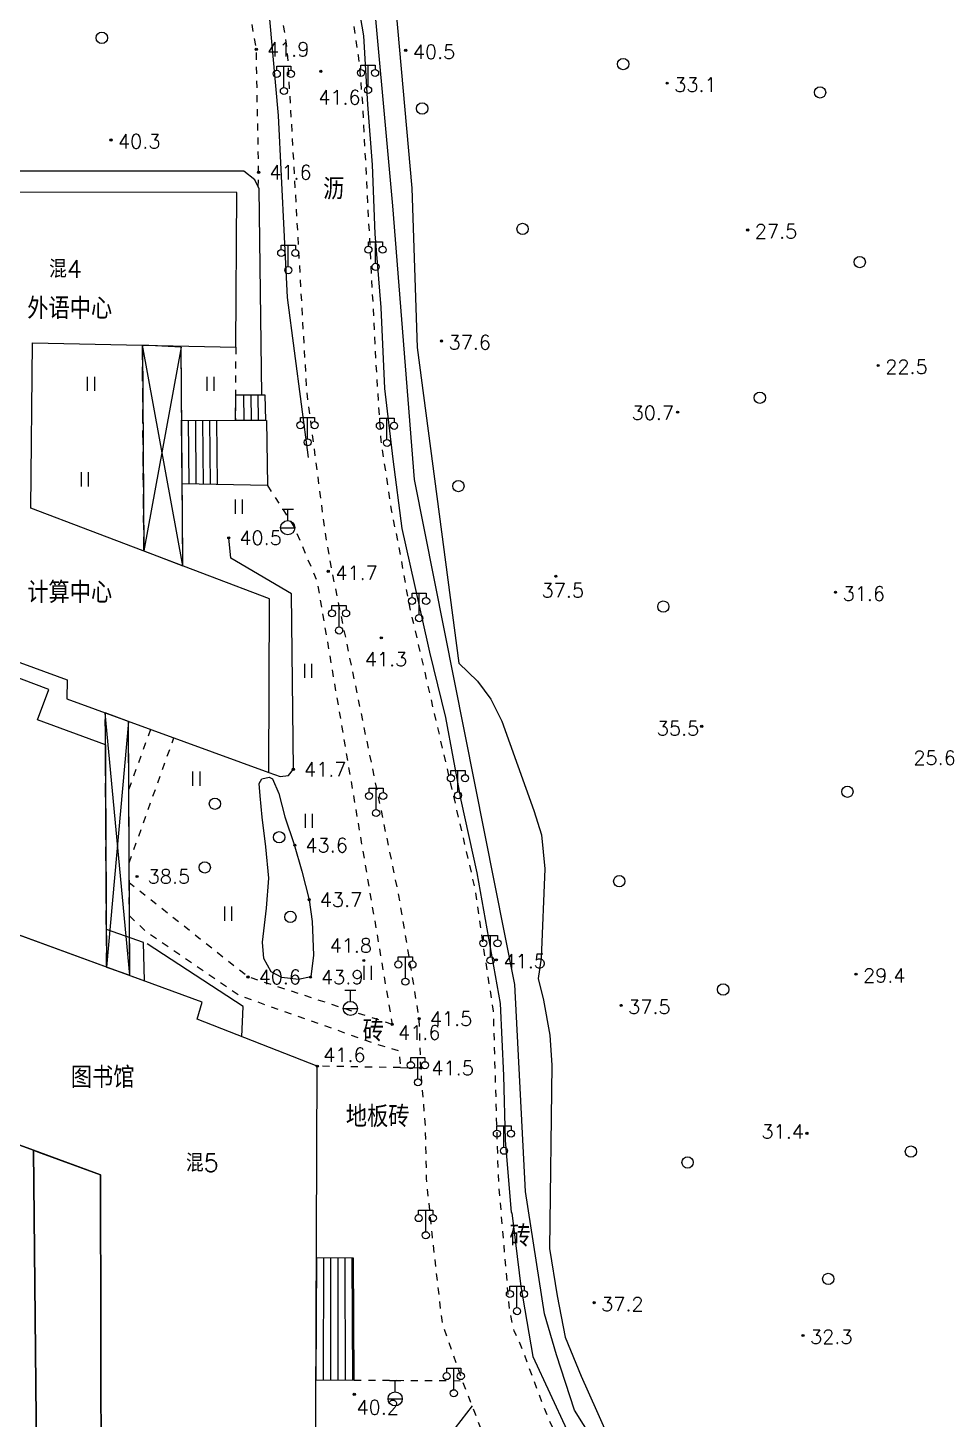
# Model space of a CAD drawing. Extents: x 115374 to 116875, y 149866 to 152432.
# Drawn here: x 116081.2 to 116210.1, y 151212.5 to 151409.1 of the extents above; entities that cross this region are included whole.
import ezdxf
from ezdxf.enums import TextEntityAlignment as Align

# ---------------------------------------------------------------- set-up
doc = ezdxf.new("R2010")
doc.units = 0
doc.header["$MEASUREMENT"] = 0
doc.header["$PDMODE"] = 32
doc.header["$PDSIZE"] = 0.3
doc.linetypes.add('X5', pattern=[3, 2, -1])
doc.linetypes.add('X6', pattern=[2, 1, -1])
doc.layers.get('0').update_dxf_attribs({"linetype": 'CONTINUOUS'})
for name, color, linetype in [('BOUND', 7, 'CONTINUOUS'), ('DLDW', 14, 'CONTINUOUS'), ('DLSS', 5, 'CONTINUOUS'), ('DMTZ', 5, 'CONTINUOUS'), ('GCD', 1, 'CONTINUOUS'), ('GXYZ', 2, 'CONTINUOUS'), ('JMD', 6, 'CONTINUOUS'), ('YZH', 2, 'CONTINUOUS'), ('ZBTZ', 5, 'CONTINUOUS')]:
    doc.layers.add(name, color=color, linetype=linetype)
doc.styles.add('HZ', font='rs.shx', dxfattribs={"bigfont": 'hztxt.shx'})
doc.linetypes.add('X33', pattern='A,2,[150,symbolx.shx,S=1,R=0,X=0,Y=1],1e-11', length=2)
doc.linetypes.add('X34', pattern='A,2,[150,symbolx.shx,S=1,R=0,X=0,Y=0],1e-11', length=2)
doc.linetypes.add('X35', pattern='A,2,[4,symbolt.shx,S=1,R=0,X=0,Y=0],2,[28,symbolt.shx,S=1,R=0,X=0,Y=0],1e-11', length=4)
doc.linetypes.add('X39', pattern='A,2,[150,symbolx.shx,S=1,R=0,X=0,Y=1],2,[151,symbolx.shx,S=1,R=0,X=0,Y=3],1e-11', length=4)
doc.linetypes.add('X4', pattern='A,0,-1e-09,[149,symbolx.shx,S=0.15,R=0,X=0,Y=0],-1.6', length=1.6)
doc.linetypes.add('X49', pattern='A,0,[5,symbolt.shx,S=1,R=0,X=0,Y=0],-10', length=10)

# ---------------------------------------------------------------- blocks, each defined once
blk = doc.blocks.new('GC097')
for p, q in [((-1, 2.92), (-1, 3.52)), ((-1, 3.52), (1, 3.52)), ((0, 0.52), (0, 3.52)), ((1, 3.52), (1, 2.92))]:
    blk.add_line(p, q)
for centre in [(-1, 2.42), (1, 2.42), (0.01, 0)]:
    blk.add_circle(centre, 0.5)
blk = doc.blocks.new('GC122')
blk.add_circle((0, 0), 0.8)
blk = doc.blocks.new('GC133')
for p, q in [((-0.81, 2.59), (0.79, 2.59)), ((-0.01, 0.99), (-0.01, 2.59)), ((-1.01, -0.01), (0.99, -0.01))]:
    blk.add_line(p, q)
blk.add_circle((-0.01, -0.01), 1)
blk = doc.blocks.new('GC121')
for p, q in [((-0.5, -0.64), (-0.5, 1.36)), ((-0.5, -0.64), (-0.5, 0.86)), ((0.5, -0.64), (0.5, 1.36))]:
    blk.add_line(p, q)

msp = doc.modelspace()

# ---------------------------------------------------------------- linework, layer by layer
at = {"layer": 'BOUND', "linetype": 'Continuous', "flags": 128}
for points, elevation in [([(116103.15, 151333.05), (116102.92, 151363.95), (116097.43, 151364.2), (116097.64, 151335.14)], 40.93), ([(116110.62, 151357.22), (116114.74, 151357.21), (116114.84, 151353.58), (116110.61, 151353.59)], 41.49), ([(116115.1, 151344.39), (116103.04, 151344.6), (116102.97, 151353.6), (116115, 151353.58)], 41.42), ([(116095.64, 151275.18), (116095.46, 151311.05), (116092.18, 151312.24), (116092.36, 151276.34)], 39.21), ([(116127.26, 151235.21), (116122.04, 151235.23), (116121.97, 151218), (116127.38, 151217.98)], 41.56)]:
    msp.add_lwpolyline(points, close=True, dxfattribs=dict(at, elevation=elevation))
at = {"layer": 'DLSS', "linetype": 'X6', "flags": 128}
for points, elevation in [([(116175.82, 151158.15), (116178.2, 151156.2), (116178.41, 151160.66), (116159.83, 151186.18), (116147.25, 151206.03), (116142.69, 151217.89), (116139.9, 151225.86), (116139.62, 151227.88), (116138.38, 151238.73), (116137.61, 151246.46), (116137.46, 151253.69), (116136.79, 151262.08), (116136.57, 151269.05), (116135.57, 151275.26), (116133.69, 151286.46), (116130.64, 151301.25), (116124.25, 151332.26), (116123.29, 151337.72), (116120.69, 151357.61), (116117.93, 151406.06), (116114.36, 151428.08), (116112.07, 151440.86), (116105.33, 151470.86), (116103.53, 151477.99), (116100.16, 151484.73), (116092.22, 151500)], 8.31), ([(116113.81, 151386.56), (116113.87, 151388.64), (116113.54, 151406.02), (116105.67, 151452.07)], 41.49), ([(116110.62, 151363.92), (116110.61, 151353.59)], 41.25), ([(116115.1, 151344.39), (116118.91, 151338.48), (116122.13, 151330.84), (116132.75, 151268.24)], 41.42), ([(116098.58, 151309.91), (116095.51, 151301.49)], 38.52), ([(116095.56, 151291.09), (116101.87, 151308.71)], 41.56), ([(116132.75, 151268.24), (116112.36, 151274.94), (116095.57, 151288.25)], 41.56), ([(116095.59, 151283.57), (116097.87, 151281.43), (116111.15, 151272.33), (116130.7, 151265.41), (116133.72, 151264.53), (116133.9, 151262.13)], 38.52), ([(116133.9, 151262.13), (116122.16, 151262.33)], 38.52), ([(116127.38, 151217.98), (116142.69, 151217.89)], 8.31)]:
    msp.add_lwpolyline(points, dxfattribs=dict(at, elevation=elevation))
msp.add_lwpolyline([(116410.68, 151447.64), (116408.95, 151444.63), (116381.79, 151404.47), (116372.12, 151387.39), (116366.31, 151370.94), (116362.42, 151357.36), (116358.07, 151346.57), (116348.8, 151336.09), (116341.59, 151329.87), (116328.25, 151315.55), (116321.19, 151306.01), (116317.14, 151301.4), (116314.74, 151298.01), (116311.89, 151293.55), (116308.61, 151287.02), (116305.66, 151281.6), (116301.9, 151270.24), (116298.12, 151250.7), (116293.24, 151223.93), (116292.72, 151212.63), (116292.14, 151210.08), (116291.33, 151207.09), (116284.68, 151198.58), (116276.28, 151192.71), (116202.41, 151159.06), (116196.14, 151159.57), (116189.44, 151163.15), (116174.12, 151182.43), (116168.72, 151190.7), (116164.31, 151196.75), (116159.77, 151203.39), (116157.2, 151208.66), (116155.44, 151211.22), (116153.95, 151214.75), (116151.19, 151222.3), (116149.99, 151224.93), (116149.33, 151227.96), (116147.86, 151245.2), (116147.68, 151249.44), (116147.07, 151270.11), (116145.6, 151279.58), (116144.55, 151287.11), (116135.68, 151325.36), (116135.35, 151326.6), (116133.6, 151336.37), (116132.68, 151340.71), (116131.19, 151350.72), (116130.56, 151360.27), (116128.55, 151399.04), (116127.98, 151405.16), (116125.11, 151424.42), (116120.11, 151452.51), (116118.13, 151461.81), (116114.08, 151477.4), (116109.35, 151488.46), (116104.2, 151499.18), (116103.78, 151500)], dxfattribs=at)
at = {"layer": 'DLSS', "linetype": 'Continuous', "flags": 128}
msp.add_lwpolyline([(116219.87, 151168.54), (116216.22, 151167.41), (116213, 151166.16), (116207.32, 151163.94), (116201.84, 151162.32), (116197.07, 151162.71), (116192.19, 151165.31), (116172.06, 151192.22), (116158.5, 151213.73), (116156, 151221.55), (116154.29, 151227.32), (116151.61, 151244.63), (116150.07, 151273.87), (116135.91, 151345.24), (116132.85, 151383.91), (116129.55, 151420.16), (116125.33, 151444.11), (116117.07, 151479.78), (116108.05, 151499.54), (116107.82, 151500)], dxfattribs=at)
at = {"layer": 'DLSS', "linetype": 'X4', "elevation": 38.52, "flags": 128}
msp.add_lwpolyline([(116133.9, 151262.13), (116136.79, 151262.08)], dxfattribs=at)
at = {"layer": 'DMTZ', "linetype": 'X35', "flags": 128}
for points, elevation in [([(116130.92, 151430.71), (116132.53, 151420.17), (116135.51, 151386.41), (116136.3, 151363.9), (116142.16, 151319.28)], 8.31), ([(116114.32, 151357.21), (116113.94, 151386.3), (116113.31, 151387.56), (116111.75, 151388.79), (116067.8, 151388.82)], 41.49), ([(116115.3, 151303.81), (116116.92, 151303.27), (116118.11, 151303.4), (116118.78, 151304.28), (116118.53, 151329.08), (116109.92, 151334.13), (116109.64, 151336.98)], 42.11), ([(116111.51, 151266.48), (116111.7, 151270.76), (116098.09, 151279.64)], 34.19)]:
    msp.add_lwpolyline(points, dxfattribs=dict(at, elevation=elevation))
at = {"layer": 'DMTZ', "linetype": 'X33', "elevation": 8.31, "flags": 128}
msp.add_lwpolyline([(116142.16, 151319.28), (116144.79, 151316.72), (116146.69, 151314.19), (116148.23, 151311.1), (116152.75, 151298.46), (116153.87, 151295.02), (116154.32, 151290.23), (116153.81, 151277.61), (116153.38, 151274.7), (116154.15, 151271.65), (116155.04, 151266.73), (116155.31, 151262.47), (116155, 151236.56), (116156.06, 151229.86), (116157.19, 151224.06), (116159.46, 151218.51), (116161.64, 151213.67), (116164.07, 151208.18), (116175, 151191.15), (116185.02, 151178.31)], dxfattribs=at)
at = {"layer": 'DMTZ', "linetype": 'X39', "flags": 128}
msp.add_lwpolyline([(116115.84, 151302.94), (116116.71, 151300.85), (116117.59, 151297.58), (116118.87, 151293.64), (116119.95, 151289.88), (116121.02, 151285.84), (116121.44, 151282.8), (116121.61, 151278.01), (116121.23, 151274.97), (116119.5, 151274.56), (116117.14, 151274.87), (116115.63, 151275.65), (116114.61, 151277.54), (116114.42, 151279.87), (116114.98, 151284.65), (116115.31, 151288.88), (116114.89, 151293.35), (116114.38, 151297.54), (116114.09, 151300.53), (116113.96, 151302.29), (116114.3, 151302.95), (116115.37, 151303.15)], close=True, dxfattribs=at)
at = {"layer": 'DMTZ', "linetype": 'X34', "elevation": 8.31, "flags": 128}
msp.add_lwpolyline([(116144.07, 151214.32), (116137.65, 151206.03), (116131.19, 151194.81), (116127.39, 151186.58), (116124.58, 151180.51), (116115.51, 151174.73), (116106.97, 151169.29), (116100.9, 151169.21), (116095.43, 151169.95), (116080.61, 151171.23), (116072.19, 151171.87), (116068.11, 151171.93)], dxfattribs=at)
at = {"layer": 'GCD', "linetype": 'Continuous'}
for p in [(116113.54, 151406.02, 41.86), (116134.66, 151405.87, 40.5), (116122.67, 151402.9, 41.6), (116171.62, 151401.23, 33.1), (116092.99, 151393.21, 40.3), (116113.87, 151388.64, 41.62), (116183.01, 151380.49, 27.5), (116139.72, 151364.81, 37.6), (116201.46, 151361.35, 22.5), (116173.1, 151354.74, 30.7), (116109.64, 151336.98, 40.47), (116123.71, 151332.25, 41.7), (116155.89, 151331.56, 37.5), (116195.43, 151329.3, 31.6), (116131.21, 151322.87, 41.3), (116176.5, 151310.36, 35.5), (116118.78, 151304.28, 41.67), (116118.98, 151293.55, 43.62), (116096.68, 151289.14, 38.52), (116121.01, 151285.86, 43.74), (116128.73, 151277.27, 41.77), (116147.48, 151277.37, 41.5), (116112.36, 151274.94, 40.63), (116121.19, 151274.92, 43.89), (116198.32, 151275.34, 29.4), (116165.11, 151270.92, 37.5), (116132.75, 151268.24, 41.56), (116136.57, 151269.05, 41.54), (116122.16, 151262.33, 41.65), (116136.79, 151262.08, 41.53), (116191.38, 151252.84, 31.4), (116161.29, 151228.91, 37.2), (116190.83, 151224.28, 32.3), (116127.39, 151215.97, 40.21)]:
    msp.add_point(p, dxfattribs=at)
at = {"layer": 'JMD', "linetype": 'Continuous', "flags": 128}
for points in [[(116115.3, 151303.81), (116115.42, 151328.39), (116081.68, 151341.19), (116081.9, 151364.53), (116110.62, 151363.92), (116110.8, 151385.79), (116065.61, 151385.82), (116065.52, 151368.51), (116065.28, 151324.78), (116086.8, 151316.92), (116086.77, 151314.22)], [(116059.71, 151218.14), (116059.76, 151212.1), (116069.07, 151212.19), (116068.67, 151255.33), (116050.6, 151261.93), (116050.56, 151291.63), (116097.74, 151274.41), (116097.57, 151279.81), (116092.34, 151281.67), (116092.21, 151307.74), (116082.61, 151311.28), (116084.21, 151315.57), (116057.49, 151325.63), (116057.38, 151318.45), (116057.33, 151314.98), (116051.78, 151314.89), (116051.52, 151302.6), (116047.23, 151304.08), (116047.23, 151255.98), (116047.25, 151251.63), (116059.27, 151251.67), (116059.71, 151218.14)], [(116091.53, 151246.99), (116091.6, 151201.93), (116111.44, 151201.84), (116111.5, 151201.84), (116121.89, 151201.77), (116122.16, 151262.33), (116105.17, 151268.96), (116105.86, 151271.4), (116050.56, 151291.63), (116050.6, 151261.93), (116068.67, 151255.33), (116082.05, 151250.45), (116082.62, 151250.24)], [(116052.26, 151212.03), (116052.17, 151184.21), (116082.68, 151184.26), (116082.05, 151250.45), (116068.67, 151255.33), (116069.07, 151212.19), (116059.76, 151212.1), (116052.26, 151212.03)], [(116111.44, 151201.84), (116091.6, 151201.93), (116091.53, 151246.99), (116082.05, 151250.45), (116082.68, 151184.26), (116082.72, 151179.57), (116111.34, 151179.37)]]:
    msp.add_lwpolyline(points, close=True, dxfattribs=at)
at = {"layer": 'YZH', "linetype": 'Continuous'}
for p, q in [((116103.15, 151333.05, 40.93), (116097.43, 151364.2, 40.92)), ((116102.92, 151363.95, 40.93), (116097.64, 151335.14, 40.92)), ((116111.74, 151357.22), (116111.77, 151353.58, 41.42)), ((116112.74, 151357.21), (116112.79, 151353.58, 41.42)), ((116113.74, 151357.21), (116113.82, 151353.58, 41.42)), ((116104.05, 151344.58, 42.3), (116103.97, 151353.59, 42.31)), ((116105.05, 151344.56, 42.3), (116104.97, 151353.59, 42.31)), ((116106.05, 151344.55, 42.3), (116105.97, 151353.59, 42.31)), ((116107.05, 151344.53, 42.3), (116106.97, 151353.59, 42.31)), ((116108.05, 151344.51, 42.3), (116107.97, 151353.59, 42.31)), ((116095.64, 151275.18, 39.21), (116092.18, 151312.24, 38.52)), ((116095.46, 151311.05, 39.21), (116092.36, 151276.34, 38.52)), ((116123.04, 151235.23), (116123, 151218, 36.02)), ((116124.04, 151235.22), (116124.04, 151217.99, 36.02)), ((116125.04, 151235.22), (116125.08, 151217.99, 36.02)), ((116126.04, 151235.21), (116126.11, 151217.98, 36.02)), ((116127.04, 151235.21), (116127.15, 151217.98, 36.02))]:
    msp.add_line(p, q, dxfattribs=at)
at = {"layer": 'YZH', "linetype": 'X5'}
for p, q in [((116097.64, 151335.14, 40.92), (116097.43, 151364.2, 40.92)), ((116103.15, 151333.05, 40.93), (116102.92, 151363.95, 40.93)), ((116092.36, 151276.34, 38.52), (116092.18, 151312.24, 38.52)), ((116095.64, 151275.18, 39.21), (116095.46, 151311.05, 39.21))]:
    msp.add_line(p, q, dxfattribs=at)
at = {"layer": 'YZH', "linetype": 'Continuous', "flags": 128}
for points, elevation in [([(116110.62, 151357.22), (116114.74, 151357.21), (116114.84, 151353.58), (116110.61, 151353.59)], 41.49), ([(116115.1, 151344.39), (116103.04, 151344.6), (116102.97, 151353.6), (116115, 151353.58)], 41.42), ([(116127.26, 151235.21), (116122.04, 151235.23), (116121.97, 151218), (116127.38, 151217.98)], 41.56)]:
    msp.add_lwpolyline(points, dxfattribs=dict(at, elevation=elevation))
at = {"layer": 'ZBTZ', "linetype": 'X49', "flags": 128}
for points, elevation in [([(116104.98, 151500), (116107.28, 151495.76), (116107.72, 151493.87), (116110.76, 151487.27), (116114.99, 151478.39), (116117.34, 151469.53), (116119.48, 151460.44), (116122.11, 151449.02), (116123.64, 151439.36), (116124.51, 151432.22), (116128.68, 151407.93), (116129.28, 151398.22), (116129.9, 151389.68), (116130.3, 151379.95), (116131.15, 151369.55), (116131.64, 151358.11), (116132.84, 151348.11), (116134.12, 151338.3), (116135.85, 151330.56), (116138.04, 151320.85), (116140.28, 151311.6), (116142.44, 151299.91), (116144.73, 151289.64), (116148.02, 151271.2), (116148.5, 151261), (116148.71, 151251.86), (116149.56, 151241.68), (116149.64, 151241.62), (116150.94, 151231.18), (116152.65, 151221.29), (116159.84, 151205.78), (116167.2, 151193.87), (116176.4, 151181.81), (116182.35, 151172.99)], 8.31), ([(116120.92, 151348.33), (116117.95, 151370.96), (116116.66, 151396.66), (116115.46, 151410.28), (116113.55, 151425.93)], 49.38)]:
    msp.add_lwpolyline(points, dxfattribs=dict(at, elevation=elevation))

# ---------------------------------------------------------------- block references
at = {"layer": 'DLDW', "linetype": 'Continuous'}
for p in [(116129.33, 151400.26, 52.38), (116117.43, 151400.13, 49.83), (116118.06, 151374.81, 49.55), (116130.39, 151375.28, 49.71), (116120.78, 151350.49, 49.46), (116132.01, 151350.4, 49.51), (116136.55, 151325.64, 49.7), (116125.23, 151323.9, 49.52), (116142.05, 151300.6, 49.73), (116130.47, 151298.1, 49.75), (116146.64, 151277.28, 49.8), (116134.61, 151274.28, 49.94), (116136.38, 151260.05, 49.67), (116148.55, 151250.38, 49.78), (116137.49, 151238.45, 49.67), (116150.39, 151227.72, 49.76), (116141.45, 151216.12)]:
    msp.add_blockref('GC097', p, dxfattribs=at)
at = {"layer": 'GXYZ', "linetype": 'Continuous'}
for p in [(116117.99, 151338.43), (116126.84, 151270.5, 41.62), (116133.18, 151215.33)]:
    msp.add_blockref('GC133', p, dxfattribs=at)
at = {"layer": 'ZBTZ', "linetype": 'Continuous'}
for name, p in [('GC122', (116091.7, 151407.64)), ('GC122', (116165.4, 151403.93)), ('GC122', (116193.24, 151399.93)), ('GC122', (116136.99, 151397.66)), ('GC122', (116151.19, 151380.63)), ('GC122', (116198.84, 151375.96)), ('GC121', (116090.19, 151358.38)), ('GC121', (116107.1, 151358.38)), ('GC122', (116184.72, 151356.79)), ('GC121', (116089.3, 151344.89)), ('GC122', (116142.1, 151344.3)), ('GC121', (116111.1, 151341.04)), ('GC122', (116171.08, 151327.27)), ('GC121', (116120.91, 151317.83)), ('GC121', (116105.08, 151302.61)), ('GC122', (116197.1, 151301.11)), ('GC122', (116107.69, 151299.42, -38)), ('GC121', (116121, 151296.64)), ('GC122', (116116.77, 151294.68, -38)), ('GC122', (116106.24, 151290.42, -38)), ('GC122', (116164.85, 151288.47)), ('GC121', (116109.58, 151283.53)), ('GC122', (116118.36, 151283.43, -38)), ('GC121', (116129.3, 151275.16)), ('GC122', (116179.54, 151273.17)), ('GC122', (116206.09, 151250.26)), ('GC122', (116174.51, 151248.73)), ('GC122', (116194.4, 151232.27))]:
    msp.add_blockref(name, p, dxfattribs=at)

# ---------------------------------------------------------------- texts
at = {"layer": 'DLSS', "linetype": 'Continuous', "style": 'HZ'}
for s, p in [('沥', (116124.48, 151386.4, -16.49)), ('砖', (116130.08, 151267.48)), ('地板砖', (116130.69, 151255.37)), ('砖', (116150.83, 151238.49))]:
    msp.add_text(s, height=3, dxfattribs=at).set_placement(p, align=Align.MIDDLE)
at = {"layer": 'GCD', "linetype": 'Continuous', "style": 'HZ'}
for s, p in [('41.9', (116115.04, 151405.02, 41.86)), ('40.5', (116135.66, 151404.67, 40.47)), ('33.1', (116172.62, 151400.03, 2.15)), ('40.3', (116093.99, 151392.01, 40.29)), ('41.6', (116115.37, 151387.64, 41.62)), ('27.5', (116184.01, 151379.3, 27.48)), ('37.6', (116140.72, 151363.61, 37.59)), ('22.5', (116202.46, 151360.15, 22.45)), ('30.7', (116166.6, 151353.65, 30.75)), ('40.5', (116111.14, 151335.98, 40.47)), ('41.7', (116124.71, 151331.05, 41.65)), ('37.5', (116153.87, 151328.57, 31.61)), ('31.6', (116196.43, 151328.1, 31.61)), ('35.5', (116170.16, 151309.07, 35.54)), ('25.6', (116206.43, 151304.91, 25.57)), ('41.7', (116120.28, 151303.28, 41.67)), ('43.6', (116120.48, 151292.55, 43.62)), ('38.5', (116098.18, 151288.14, 38.52)), ('43.7', (116122.51, 151284.86, 43.74)), ('41.8', (116123.89, 151278.38, 41.77)), ('41.5', (116148.48, 151276.17, 41.48)), ('40.6', (116113.86, 151273.94, 40.63)), ('43.9', (116122.69, 151273.92, 43.89)), ('29.4', (116199.32, 151274.14, 29.42)), ('41.5', (116138.07, 151268.05, 41.54)), ('37.5', (116166.11, 151269.72, 29.42)), ('41.6', (116133.57, 151266.08, 41.56)), ('41.6', (116122.99, 151262.93, 41.65)), ('41.5', (116138.29, 151261.08, 41.53)), ('31.4', (116184.96, 151252.11, 31.43)), ('37.2', (116162.29, 151227.71, 37.24)), ('32.3', (116191.83, 151223.08, 37.24)), ('40.2', (116127.7, 151213.13, 40.21))]:
    msp.add_text(s, height=2, dxfattribs=at).set_placement(p)
for s, p in [('41.6', (116125.29, 151399.24, 52.38)), ('41.3', (116131.88, 151319.85, 49.65))]:
    msp.add_text(s, height=2, dxfattribs=at).set_placement(p, align=Align.MIDDLE)
at = {"layer": 'JMD', "linetype": 'Continuous', "style": 'HZ'}
for s, height, p in [('混4', 2.5, (116086.57, 151375.09)), ('外语中心', 3, (116087.16, 151369.57)), ('计算中心', 3, (116087.16, 151329.44)), ('图书馆', 3, (116091.81, 151260.92)), ('混5', 2.5, (116105.91, 151248.78))]:
    msp.add_text(s, height=height, dxfattribs=at).set_placement(p, align=Align.MIDDLE)

doc.saveas('drawing.dxf')
